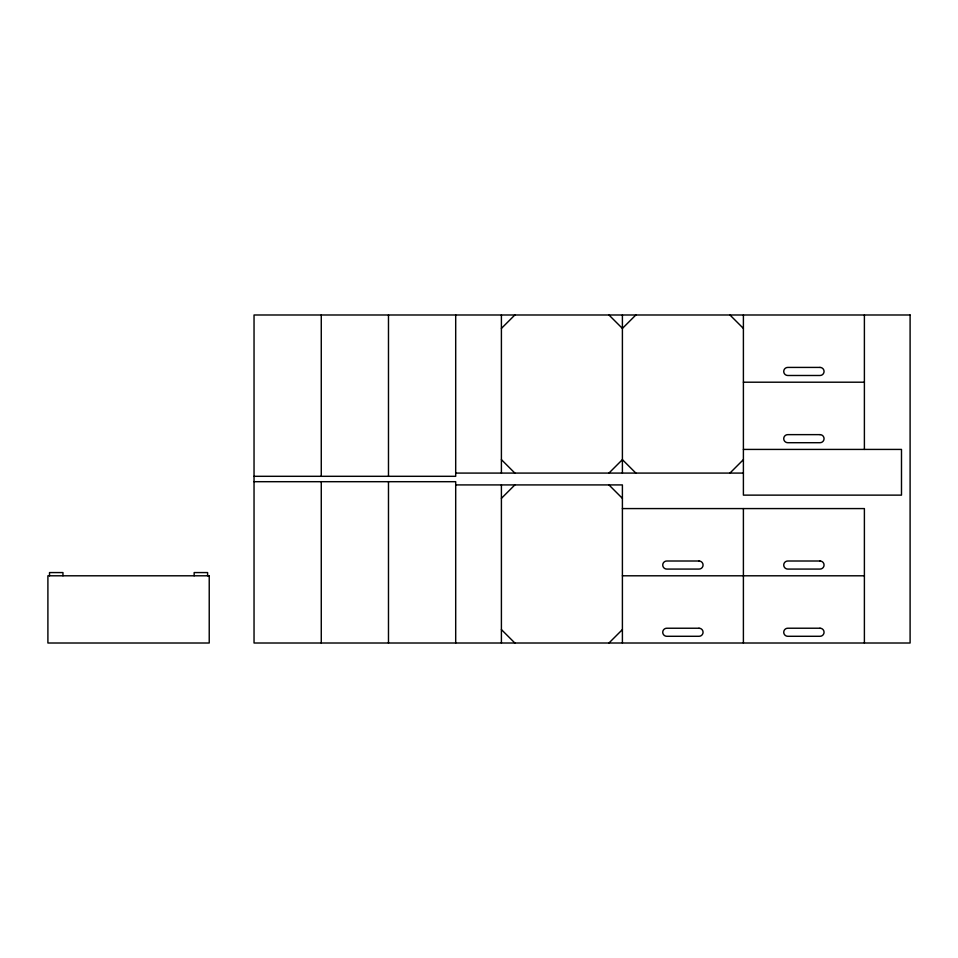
<?xml version="1.0" encoding="UTF-8"?>
<svg xmlns="http://www.w3.org/2000/svg" width="958" height="958" viewBox="0 0 958 958"><rect width="100%" height="100%" fill="white"/><g stroke="black" fill="none" stroke-linecap="round" stroke-linejoin="round"><path stroke-width="1.44" d="M501.405 328.426L514.853 314.99M635.849 314.99L622.401 328.426L608.953 314.99M501.405 498.364L514.853 484.916M608.953 473.084L622.401 459.636L635.849 473.084M729.948 473.084L743.396 459.636M608.953 643.01L622.401 629.574M743.396 382.206L864.391 382.206M743.396 449.422L901.49 449.422L901.49 495.13L743.396 495.13L743.396 314.99M455.697 473.084L743.396 473.084M254.038 476.306L455.697 476.306L455.697 314.99M254.038 481.694L455.697 481.694L455.697 643.01M455.697 484.916L622.401 484.916L622.401 643.01M622.401 508.578L864.391 508.578L864.391 643.01M622.401 575.794L864.391 575.794M729.948 314.99L743.396 328.426M608.953 484.916L622.401 498.364M501.405 459.636L514.853 473.084M501.405 629.574L514.853 643.01M864.391 314.99L864.391 449.422M743.396 508.578L743.396 643.01M622.401 314.99L622.401 473.084M501.405 314.99L501.405 473.084M501.405 484.916L501.405 643.01M388.481 314.99L388.481 476.306M388.481 481.694L388.481 643.01M321.265 314.99L321.265 476.306M321.265 481.694L321.265 643.01M207.611 575.794L207.611 572.573L194.163 572.573L194.163 575.794M62.953 575.794L62.953 572.573L49.517 572.573L49.517 575.794M910.1 314.99L254.038 314.99L254.038 643.01L910.1 643.01L910.1 314.99M820.024 367.417L787.751 367.417A4.036 4.036 0 0 0 783.728 371.453A4.036 4.036 0 0 0 787.751 375.488L820.024 375.488A4.036 4.036 0 0 0 824.06 371.453A4.036 4.036 0 0 0 820.024 367.417M820.024 434.633L787.751 434.633A4.036 4.036 0 0 0 783.728 438.668A4.036 4.036 0 0 0 787.751 442.704L820.024 442.704A4.036 4.036 0 0 0 824.06 438.668A4.036 4.036 0 0 0 820.024 434.633M699.029 561.005L666.768 561.005A4.036 4.036 0 0 0 662.732 565.04A4.036 4.036 0 0 0 666.768 569.076L699.029 569.076A4.036 4.036 0 0 0 703.064 565.04A4.036 4.036 0 0 0 699.029 561.005M820.024 561.005L787.763 561.005A4.036 4.036 0 0 0 783.728 565.04A4.036 4.036 0 0 0 787.763 569.076L820.024 569.076A4.036 4.036 0 0 0 824.06 565.04A4.036 4.036 0 0 0 820.024 561.005M209.227 575.794L47.9 575.794L47.9 643.01L209.227 643.01L209.227 575.794M699.029 628.232L666.768 628.232A4.036 4.036 0 0 0 662.732 632.256A4.036 4.036 0 0 0 666.768 636.292L699.029 636.292A4.036 4.036 0 0 0 703.064 632.256A4.036 4.036 0 0 0 699.029 628.232M820.024 628.22L787.763 628.22A4.036 4.036 0 0 0 783.728 632.256A4.036 4.036 0 0 0 787.763 636.292L820.024 636.292A4.036 4.036 0 0 0 824.06 632.256A4.036 4.036 0 0 0 820.024 628.22"/></g></svg>
